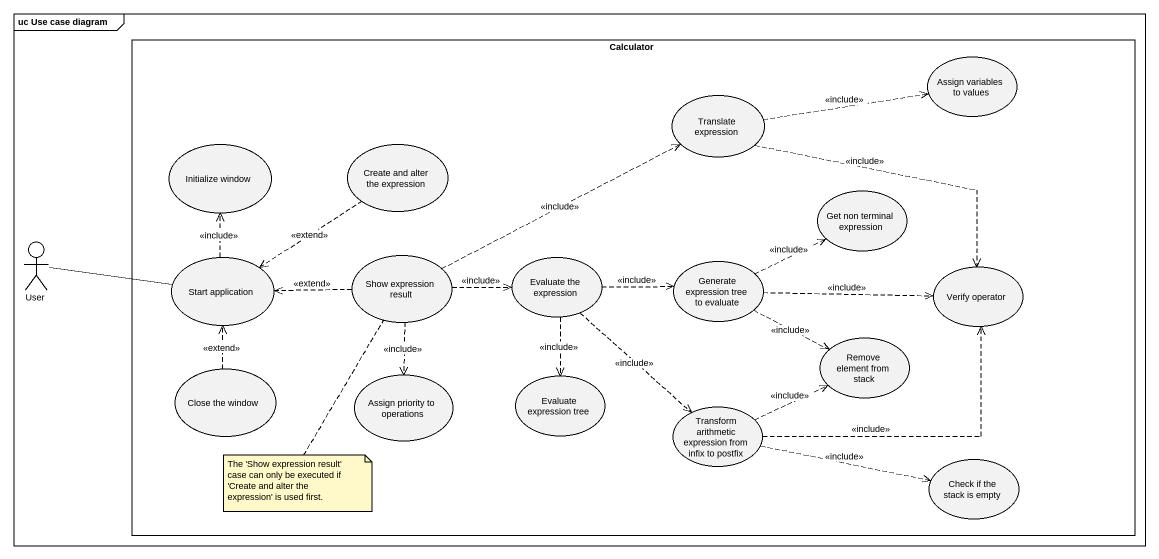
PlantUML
@startuml
mainframe uc Use case diagram
rectangle Calculator {
  usecase "Assign variables to values" as Assign_variables_to_values
  usecase "Translate expression" as Translate_expression
  usecase "Initialize window" as Initialize_window
  usecase "Create and alter the expression" as Create_and_alter_the
  usecase "Get non terminal expression" as Get_non_terminal_expression
  usecase "Start application" as Start_application
  usecase "Show expression result" as Show_expression_result
  usecase "Evaluate the expression" as Evaluate_the_expression
  usecase "Generate expression tree to evaluate" as Generate_expression_tree_to
  usecase "Verify operator" as Verify_operator
  usecase "Remove element from stack" as Remove_element_from_stack
  usecase "Close the window" as Close_the_window
  usecase "Assign priority to operations" as Assign_priority_to
  usecase "Evaluate expression tree" as Evaluate_expression_tree
  usecase "Transform arithmetic expression from infix to postfix" as Transform_arithmetic
  usecase "Check if the stack is empty" as Check_if_the_stack_is_empty
}
actor User
Translate_expression .right.> Assign_variables_to_values : <<include>>
Translate_expression ..> Verify_operator : <<include>>
Create_and_alter_the ..> Start_application : <<extend>>
User -right- Start_application
Start_application .up.> Initialize_window : <<include>>
Show_expression_result .right.> Translate_expression : <<include>>
Show_expression_result .left.> Start_application : <<extend>>
Show_expression_result .right.> Evaluate_the_expression : <<include>>
Show_expression_result ..> Assign_priority_to : <<include>>
Evaluate_the_expression .right.> Generate_expression_tree_to : <<include>>
Evaluate_the_expression ..> Evaluate_expression_tree : <<include>>
Evaluate_the_expression ..> Transform_arithmetic : <<include>>
Generate_expression_tree_to .right.> Get_non_terminal_expression : <<include>>
Generate_expression_tree_to .right.> Verify_operator : <<include>>
Generate_expression_tree_to .right.> Remove_element_from_stack : <<include>>
Close_the_window .up.> Start_application : <<extend>>
Transform_arithmetic .right.> Verify_operator : <<include>>
Transform_arithmetic .right.> Remove_element_from_stack : <<include>>
Transform_arithmetic .right.> Check_if_the_stack_is_empty : <<include>>
note bottom of Show_expression_result : The 'Show expression result' case can only be executed if 'Create and alter the expression' is used first.
@enduml
